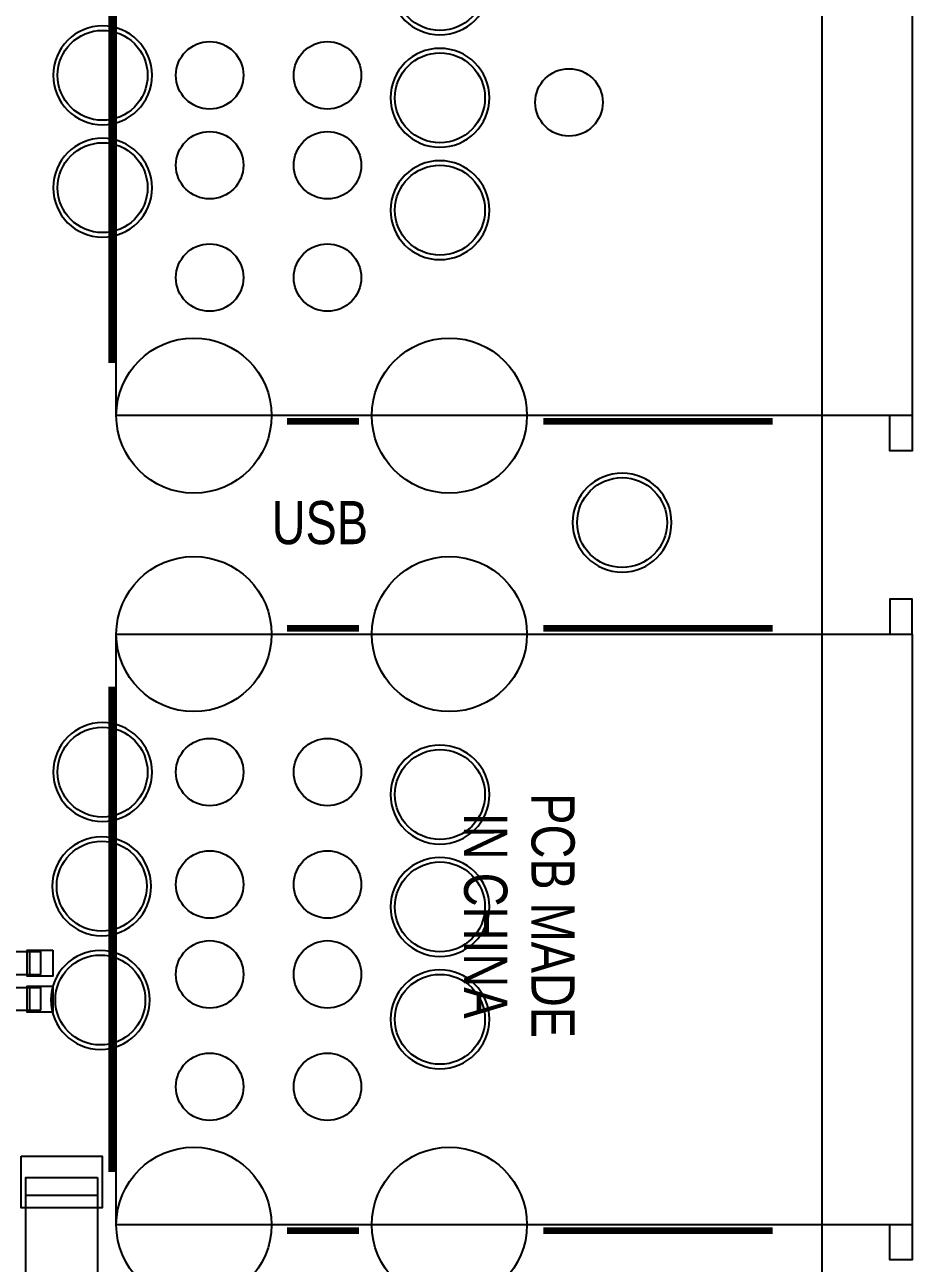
# Model space of a CAD drawing. Extents: x -2.3 to 87, y -2.5 to 75.
# Drawn here: x 67.27 to 87, y 21.57 to 49.12 of the extents above; entities that cross this region are included whole.
import ezdxf
from ezdxf.enums import TextEntityAlignment as Align

# ---------------------------------------------------------------- set-up
doc = ezdxf.new("R2010")
doc.units = 0
for name, color, linetype in [('BOARD_OUTLINE', 85, 'CONTINUOUS'), ('PARTS_BOTTOM', 12, 'CONTINUOUS'), ('PARTS_TOP', 30, 'CONTINUOUS'), ('PINS_BOTTOM', 5, 'CONTINUOUS'), ('PINS_TOP', 1, 'CONTINUOUS'), ('SILK_TOP', 2, 'CONTINUOUS')]:
    doc.layers.add(name, color=color, linetype=linetype)

msp = doc.modelspace()

# ---------------------------------------------------------------- linework, layer by layer
at = {"layer": 'BOARD_OUTLINE'}
msp.add_lwpolyline([(3, 0), (82, 0, 0.414214), (85, 3), (85, 53, 0.414214), (82, 56), (3, 56, 0.414214), (0, 53), (0, 3, 0.414214)], format="xyb", close=True, dxfattribs=at)
at = {"layer": 'PARTS_BOTTOM'}
for points in [[(77.6, 50, 1), (75.4, 50, 1), (77.6, 50)], [(70.1, 48, 1), (67.9, 48, 1), (70.1, 48)], [(77.6, 47.5, 1), (75.4, 47.5, 1), (77.6, 47.5)], [(70.1, 45.5, 1), (67.9, 45.5, 1), (70.1, 45.5)], [(77.6, 45, 1), (75.4, 45, 1), (77.6, 45)], [(81.65, 38.05, 1), (79.45, 38.05, 1), (81.65, 38.05)], [(70.1, 32.5, 1), (67.9, 32.5, 1), (70.1, 32.5)], [(77.6, 32, 1), (75.4, 32, 1), (77.6, 32)], [(70.08, 29.96, 1), (67.88, 29.96, 1), (70.08, 29.96)], [(77.6, 29.5, 1), (75.4, 29.5, 1), (77.6, 29.5)], [(70.05, 27.43, 1), (67.85, 27.43, 1), (70.05, 27.43)], [(77.6, 27, 1), (75.4, 27, 1), (77.6, 27)]]:
    msp.add_lwpolyline(points, format="xyb", dxfattribs=at)
at = {"layer": 'PARTS_TOP'}
for points in [[(87, 40.43), (69.3, 40.43), (69.3, 53.57), (87, 53.57), (87, 39.65), (86.5, 39.65), (86.5, 40.43)], [(87, 35.57), (87, 36.35), (86.5, 36.35), (86.5, 35.57)], [(87, 22.43), (69.3, 22.43), (69.3, 35.57), (87, 35.57), (87, 21.65), (86.5, 21.65), (86.5, 22.43)], [(67.625, 28), (67.625, 28.5), (66.625, 28.5), (66.625, 28), (67.625, 28)], [(67.375, 28.5), (67.375, 28)], [(67.625, 27.2), (67.625, 27.7), (66.625, 27.7), (66.625, 27.2), (67.625, 27.2)], [(67.375, 27.7), (67.375, 27.2)], [(68.89, 23.48), (68.89, 20.28), (67.29, 20.28), (67.29, 23.48), (68.89, 23.48)], [(68.89, 23.08), (67.29, 23.08)]]:
    msp.add_lwpolyline(points, dxfattribs=at)
at = {"layer": 'PINS_BOTTOM'}
for centre, radius in [((76.5, 50), 1), ((69, 48), 1), ((71.38, 48), 0.75), ((74, 48), 0.75), ((76.5, 47.5), 1), ((71.38, 46), 0.75), ((74, 46), 0.75), ((69, 45.5), 1), ((76.5, 45), 1), ((71.38, 43.5), 0.75), ((74, 43.5), 0.75), ((71.03, 40.43), 1.725), ((76.71, 40.43), 1.725), ((80.55, 38.05), 1), ((71.03, 35.57), 1.725), ((76.71, 35.57), 1.725), ((69, 32.5), 1), ((71.38, 32.5), 0.75), ((74, 32.5), 0.75), ((76.5, 32), 1), ((68.98, 29.96), 1), ((71.38, 30), 0.75), ((74, 30), 0.75), ((76.5, 29.5), 1), ((71.38, 28), 0.75), ((74, 28), 0.75), ((68.95, 27.43), 1), ((76.5, 27), 1), ((71.38, 25.5), 0.75), ((74, 25.5), 0.75), ((71.03, 22.43), 1.725), ((76.71, 22.43), 1.725)]:
    msp.add_circle(centre, radius, dxfattribs=at)
at = {"layer": 'PINS_TOP'}
for points in [[(67.895, 28.54), (67.895, 27.96), (67.325, 27.96), (67.325, 28.54)], [(67.895, 27.74), (67.895, 27.16), (67.325, 27.16), (67.325, 27.74)], [(67.19, 23.955), (68.99, 23.955), (68.99, 22.805), (67.19, 22.805)]]:
    msp.add_lwpolyline(points, close=True, dxfattribs=at)
for centre, radius in [((71.38, 48), 0.75), ((74, 48), 0.75), ((79.369, 47.398), 0.75), ((71.38, 46), 0.75), ((74, 46), 0.75), ((71.38, 43.5), 0.75), ((74, 43.5), 0.75), ((71.03, 40.43), 1.725), ((76.71, 40.43), 1.725), ((71.03, 35.57), 1.725), ((76.71, 35.57), 1.725), ((71.38, 32.5), 0.75), ((74, 32.5), 0.75), ((71.38, 30), 0.75), ((74, 30), 0.75), ((71.38, 28), 0.75), ((74, 28), 0.75), ((71.38, 25.5), 0.75), ((74, 25.5), 0.75), ((71.03, 22.43), 1.725), ((76.71, 22.43), 1.725)]:
    msp.add_circle(centre, radius, dxfattribs=at)
at = {"layer": 'SILK_TOP', "const_width": 0.15}
for points in [[(69.2, 41.6), (69.2, 52.4)], [(74.7, 40.3), (73.1, 40.3)], [(83.9, 40.3), (78.8, 40.3)], [(74.7, 35.7), (73.1, 35.7)], [(83.9, 35.7), (78.8, 35.7)], [(69.2, 23.6), (69.2, 34.4)], [(74.7, 22.3), (73.1, 22.3)], [(83.9, 22.3), (78.8, 22.3)]]:
    msp.add_lwpolyline(points, dxfattribs=at)

# ---------------------------------------------------------------- texts
at = {"layer": 'SILK_TOP', "width": 0.8125}
msp.add_text('USB', height=0.96, dxfattribs=at).set_placement((73.83, 37.57), align=Align.CENTER)
for s, p in [('PCB MADE', (78.535, 29.306)), ('IN CHINA', (77.038, 29.306))]:
    msp.add_text(s, height=0.96, rotation=270, dxfattribs=at).set_placement(p, align=Align.CENTER)

doc.saveas('drawing.dxf')
